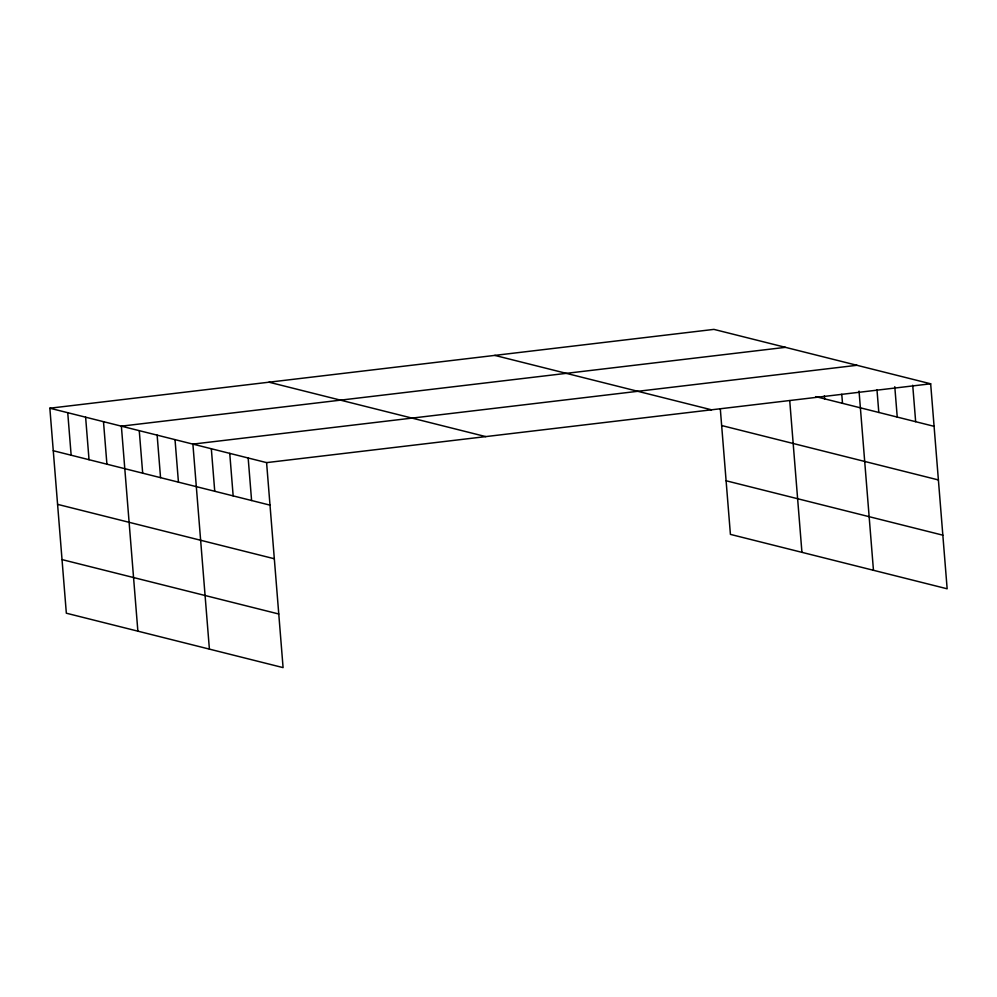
<?xml version="1.0" encoding="UTF-8"?>
<svg xmlns="http://www.w3.org/2000/svg" width="997" height="997" viewBox="0 0 997 997"><rect width="100%" height="100%" fill="white"/><g stroke="black" fill="none" stroke-linecap="round" stroke-linejoin="round"><path stroke-width="1.5" d="M49.85 408.209L266.585 462.62L283.086 667.616L66.338 613.205L49.85 408.209L713.914 329.384L930.662 383.795L947.15 588.791L730.415 534.38L720.295 408.683M785.437 347.342L121.372 426.155L137.873 631.163M856.959 365.288L192.895 444.114L209.395 649.122M266.585 462.62L930.662 383.795M815.683 396.607L934.077 426.317M494.774 355.393L711.509 409.804M721.654 425.532L938.389 479.943M726.09 480.766L942.838 535.177M268.991 382.2L485.738 436.599M53.277 450.731L270.013 505.143M57.589 504.357L274.325 558.756M62.026 559.591L278.774 614.002M912.716 385.241L915.657 421.694M894.783 386.699L897.238 417.07M876.974 389.665L878.806 412.446M859.04 391.111L873.459 570.296M841.767 394.226L842.502 403.336M824.382 395.809L824.619 398.85M789.724 400.595L801.937 552.338M248.166 457.984L251.593 500.519M229.746 453.361L233.161 495.895M211.327 448.737L214.741 491.272M175.023 439.627L178.438 482.162M157.14 435.141L160.554 477.663M139.256 430.654L142.683 473.176M103.489 421.669L106.916 464.203M85.617 417.182L89.032 459.717M67.734 412.696L71.148 455.23"/></g></svg>
